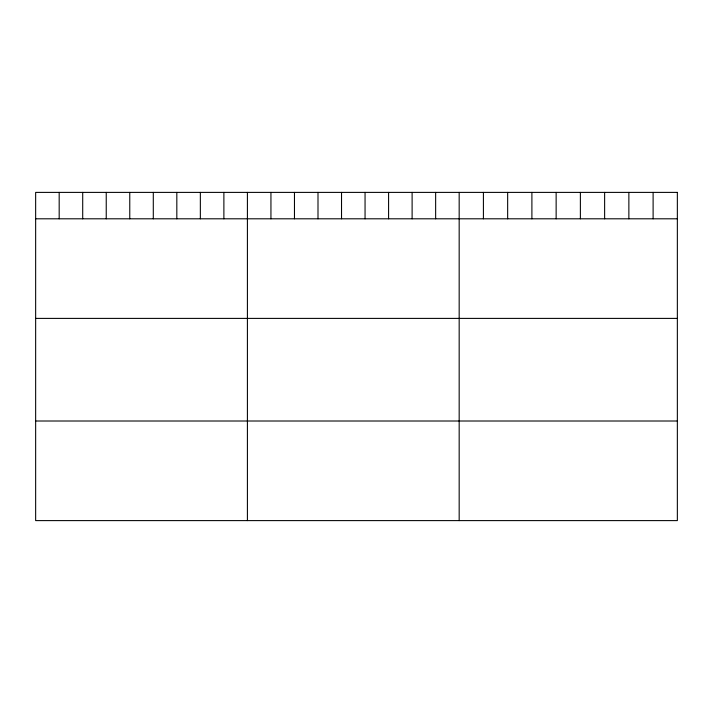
<?xml version="1.0" encoding="UTF-8"?>
<svg xmlns="http://www.w3.org/2000/svg" width="713" height="713" viewBox="0 0 713 713"><rect width="100%" height="100%" fill="white"/><g stroke="black" fill="none" stroke-linecap="round" stroke-linejoin="round"><path stroke-width="1.07" d="M35.65 218.802L677.35 218.802M35.65 318.399L677.35 318.399M35.65 421.009L677.35 421.009M653.108 192.394L653.108 218.802M628.866 192.394L628.866 218.802M604.624 192.394L604.624 218.802M580.382 192.394L580.382 218.802M556.14 192.394L556.14 218.802M531.898 192.394L531.898 218.802M507.656 192.394L507.656 218.802M483.414 192.394L483.414 218.802M459.172 192.394L459.172 520.606M435.643 192.394L435.643 218.802M412.114 192.394L412.114 218.802M388.585 192.394L388.585 218.802M365.056 192.394L365.056 218.802M341.527 192.394L341.527 218.802M317.998 192.394L317.998 218.802M294.469 192.394L294.469 218.802M270.94 192.394L270.94 218.802M247.411 192.394L247.411 520.606M223.882 192.394L223.882 218.802M200.353 192.394L200.353 218.802M176.824 192.394L176.824 218.802M153.295 192.394L153.295 218.802M129.766 192.394L129.766 218.802M106.237 192.394L106.237 218.802M82.708 192.394L82.708 218.802M59.179 192.394L59.179 218.802M677.35 192.394L35.65 192.394L35.65 520.606L677.35 520.606L677.35 192.394"/></g></svg>
